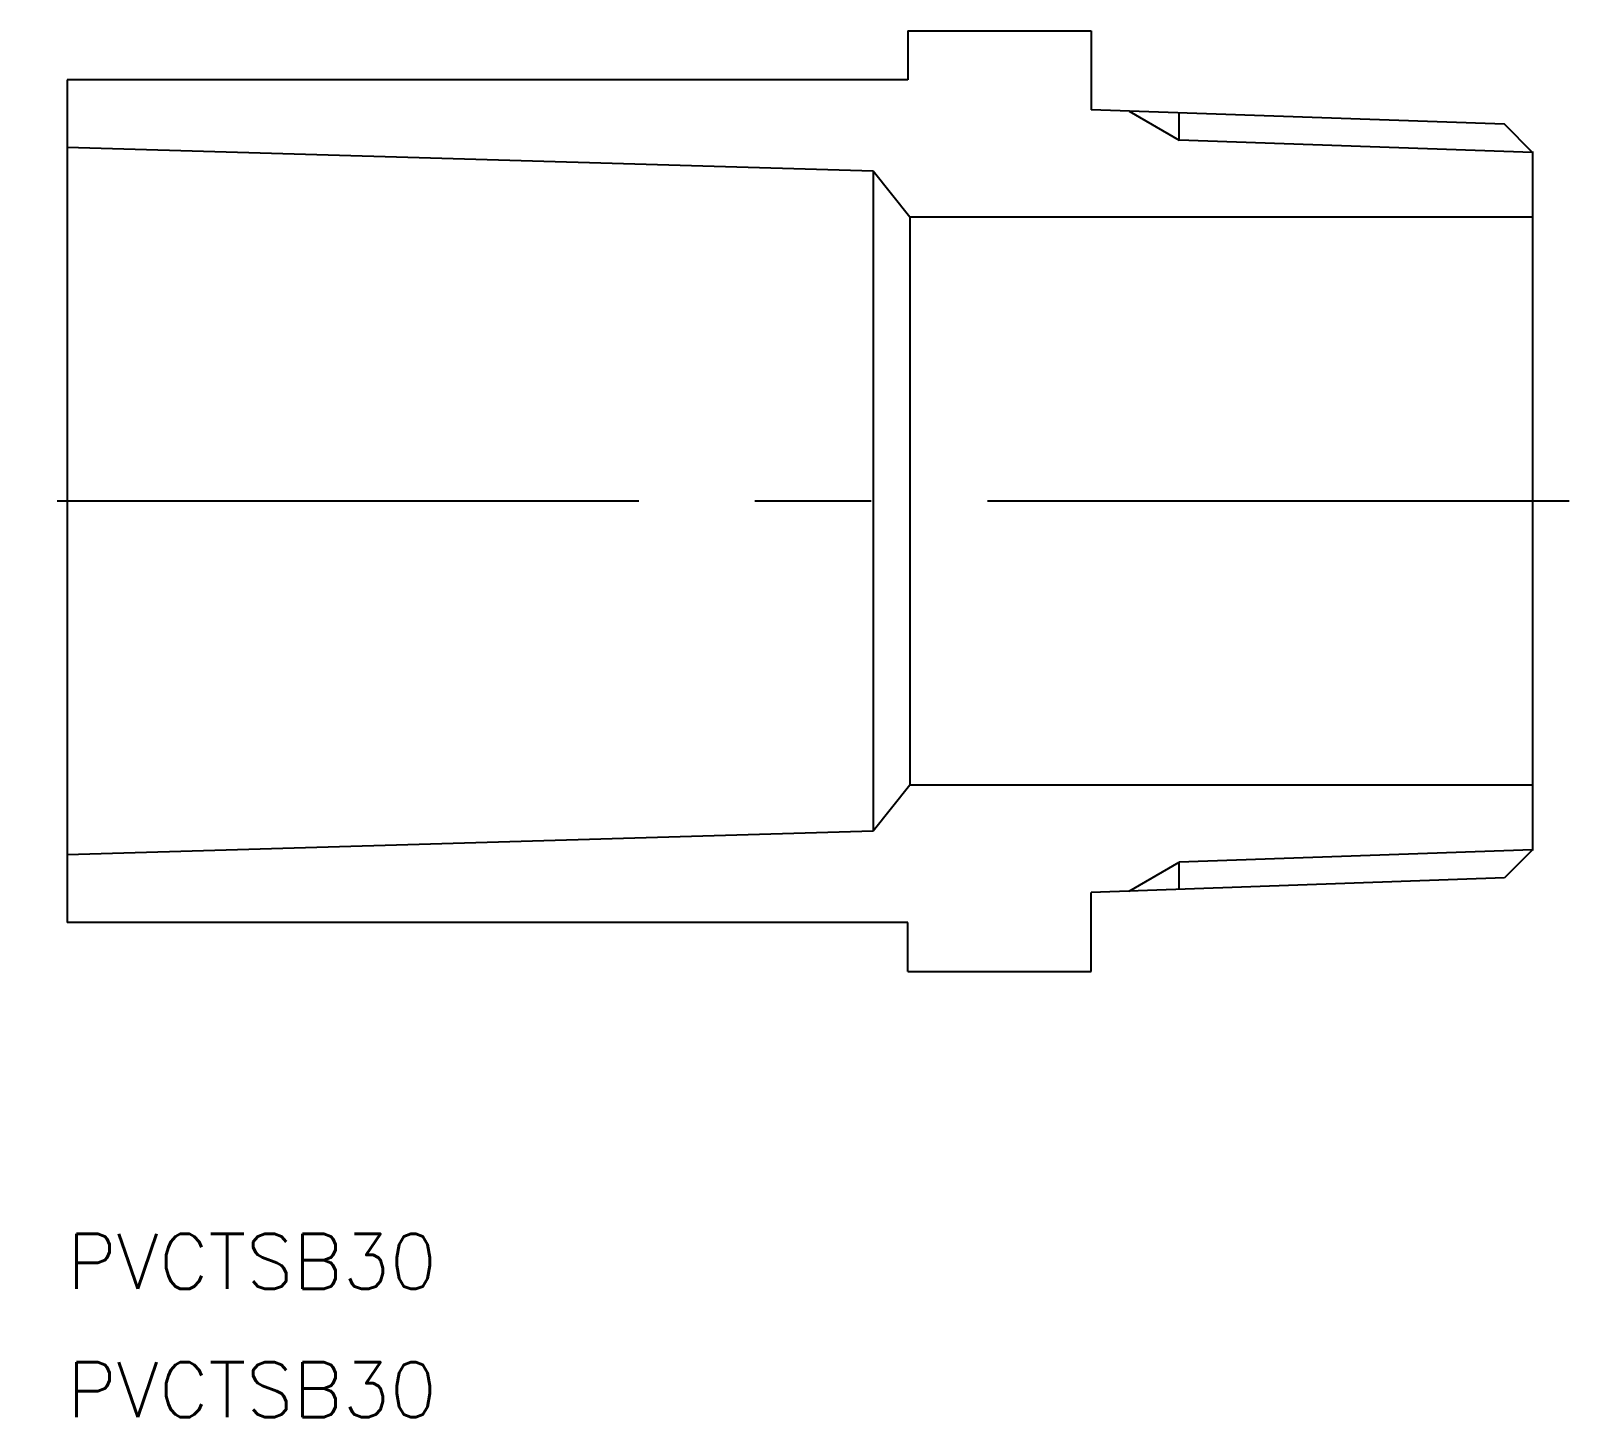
# Model space of a CAD drawing. Extents: x -2 to 82, y -50 to 25.7.
import ezdxf

# ---------------------------------------------------------------- set-up
doc = ezdxf.new("R2010")
doc.units = 0
doc.linetypes.add('CENTER', pattern=[50.8, 31.75, -6.35, 6.35, -6.35])
doc.layers.get('0').update_dxf_attribs({"linetype": 'CONTINUOUS'})
doc.layers.add('CENTER', color=1, linetype='CENTER')
doc.styles.get("Standard").update_dxf_attribs({"font": 'txt.shx', "height": 3, "bigfont": 'bigfont.shx'})

msp = doc.modelspace()

# ---------------------------------------------------------------- linework, layer by layer
at = {"color": 7, "linetype": 'CONTINUOUS'}
for p, q in [((45.9, 25.669), (55.9, 25.669)), ((45.9, 25.669), (45.9, 23)), ((55.9, 25.669), (55.9, 21.353)), ((0, 23), (0, -23)), ((45.9, 23), (0, 23)), ((78.467, 20.565), (55.9, 21.353)), ((60.702, 19.706), (60.702, 21.185)), ((80, 19.033), (78.467, 20.565)), ((44, 18.006), (0, 19.3)), ((80, 19.072), (80, -19.072)), ((44, 18.006), (44, -18.006)), ((46, 15.5), (44, 18.006)), ((80, 15.5), (46, 15.5)), ((46, 15.5), (46, -15.5)), ((46, -15.5), (44, -18.006)), ((80, -15.5), (46, -15.5)), ((44, -18.006), (0, -19.3)), ((80, -19.033), (78.467, -20.565)), ((60.702, -21.185), (60.702, -19.706)), ((78.467, -20.565), (55.9, -21.353)), ((55.9, -25.669), (55.9, -21.353)), ((45.9, -23), (0, -23)), ((45.9, -25.669), (45.9, -23)), ((45.9, -25.669), (55.9, -25.669))]:
    msp.add_line(p, q, dxfattribs=at)
at = {"color": 3, "linetype": 'CONTINUOUS'}
for p, q in [((57.975, 21.281), (60.702, 19.706)), ((80, 19.033), (60.702, 19.706)), ((80, -19.033), (60.702, -19.706)), ((57.975, -21.281), (60.702, -19.706))]:
    msp.add_line(p, q, dxfattribs=at)
at = {"layer": 'CENTER', "color": 1, "linetype": 'CENTER'}
msp.add_line((82, 0), (-1.985, 0), dxfattribs=at)

# ---------------------------------------------------------------- texts
at = {"color": 7, "linetype": 'CONTINUOUS'}
for p in [(0, -43), (0, -50)]:
    msp.add_text('PVCTSB30', height=3, dxfattribs=at).set_placement(p)

doc.saveas('drawing.dxf')
